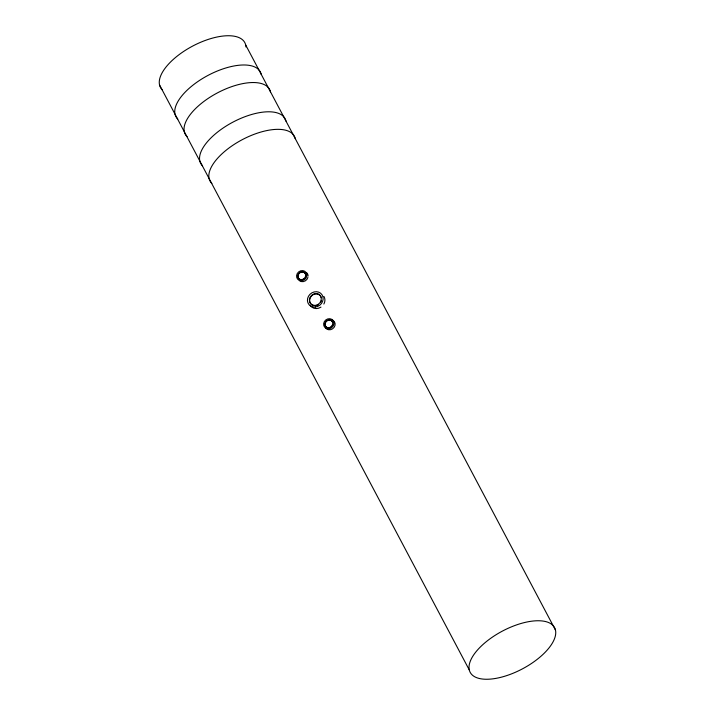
<?xml version="1.0" encoding="UTF-8"?>
<svg xmlns="http://www.w3.org/2000/svg" width="715" height="715" viewBox="0 0 715 715"><rect width="100%" height="100%" fill="white"/><g stroke="black" fill="none" stroke-linecap="round" stroke-linejoin="round"><path stroke-width="1.07" d="M245.71 45.045L555.466 630.058A47.753 21.379 -27.9 0 1 495.102 678.517A47.753 21.379 -27.9 0 1 486.558 641.444A47.753 21.379 -27.9 0 1 555.466 630.058M159.534 84.942L469.29 669.955M331.295 319.73A5.398 4.853 -38.8 0 1 334.084 327.381A5.398 4.853 -38.8 0 1 325.477 327.72M327.971 327.89A4.165 3.709 -43.8 0 1 326.183 321.571A4.165 3.709 -43.8 0 1 332.797 322.545M332.806 324.565A4.165 3.709 -43.8 0 1 328.998 327.899M306.556 272.683A5.398 4.853 -38.8 0 1 308.085 276.115M307.906 277.438A5.398 4.853 -38.8 0 1 299.236 280.575M303.902 279.038A4.165 3.709 -43.8 0 1 298.03 277.027A4.165 3.709 -43.8 0 1 302.597 271.968A4.165 3.709 -43.8 0 1 305.341 277.438M323.859 296.368A8.178 7.347 -38.8 0 1 323.85 304.045M320.972 307.119A8.178 7.347 -38.8 0 1 310.247 305.412M314.037 305.663A6.301 5.613 -43.8 0 1 311.329 296.09A6.301 5.613 -43.8 0 1 321.339 297.556M321.348 300.622A6.301 5.613 -43.8 0 1 320.758 302.114M318.577 304.536A6.301 5.613 -43.8 0 1 315.583 305.68M202.551 165.853A47.753 21.379 -27.9 0 1 232.375 122.426A47.753 21.379 -27.9 0 1 285.982 121.094M187.062 136.61A47.753 21.379 -27.9 0 1 216.886 93.173A47.753 21.379 -27.9 0 1 270.493 91.842M211.846 183.406A47.753 21.379 -27.9 0 1 241.67 139.979A47.753 21.379 -27.9 0 1 295.277 138.647M177.776 119.056A47.753 21.379 -27.9 0 1 207.591 75.62A47.753 21.379 -27.9 0 1 261.198 74.297M162.287 89.804A47.753 21.379 -27.9 0 1 193.944 45.411A47.753 21.379 -27.9 0 1 245.978 46.984M328.802 328.793A5.398 4.853 -38.8 0 0 333.288 320.767A5.398 4.853 -38.8 0 0 324.297 321.696A5.398 4.853 -38.8 0 0 328.802 328.793M328.846 327.747A4.165 3.709 -43.8 0 0 332.252 321.491A4.165 3.709 -43.8 0 0 325.405 322.295A4.165 3.709 -43.8 0 0 328.846 327.747M301.739 280.691A5.398 4.853 -38.8 0 0 306.217 272.656A5.398 4.853 -38.8 0 0 297.234 273.586A5.398 4.853 -38.8 0 0 301.739 280.691M301.775 279.637A4.165 3.709 -43.8 0 0 305.18 273.38A4.165 3.709 -43.8 0 0 298.343 274.185A4.165 3.709 -43.8 0 0 301.775 279.637M315.297 307.039A8.178 7.347 -38.8 0 0 322.09 294.875A8.178 7.347 -38.8 0 0 308.469 296.278A8.178 7.347 -38.8 0 0 315.297 307.039M315.351 305.439A6.301 5.613 -43.8 0 0 320.508 295.965A6.301 5.613 -43.8 0 0 310.149 297.181A6.301 5.613 -43.8 0 0 315.351 305.439"/></g></svg>
